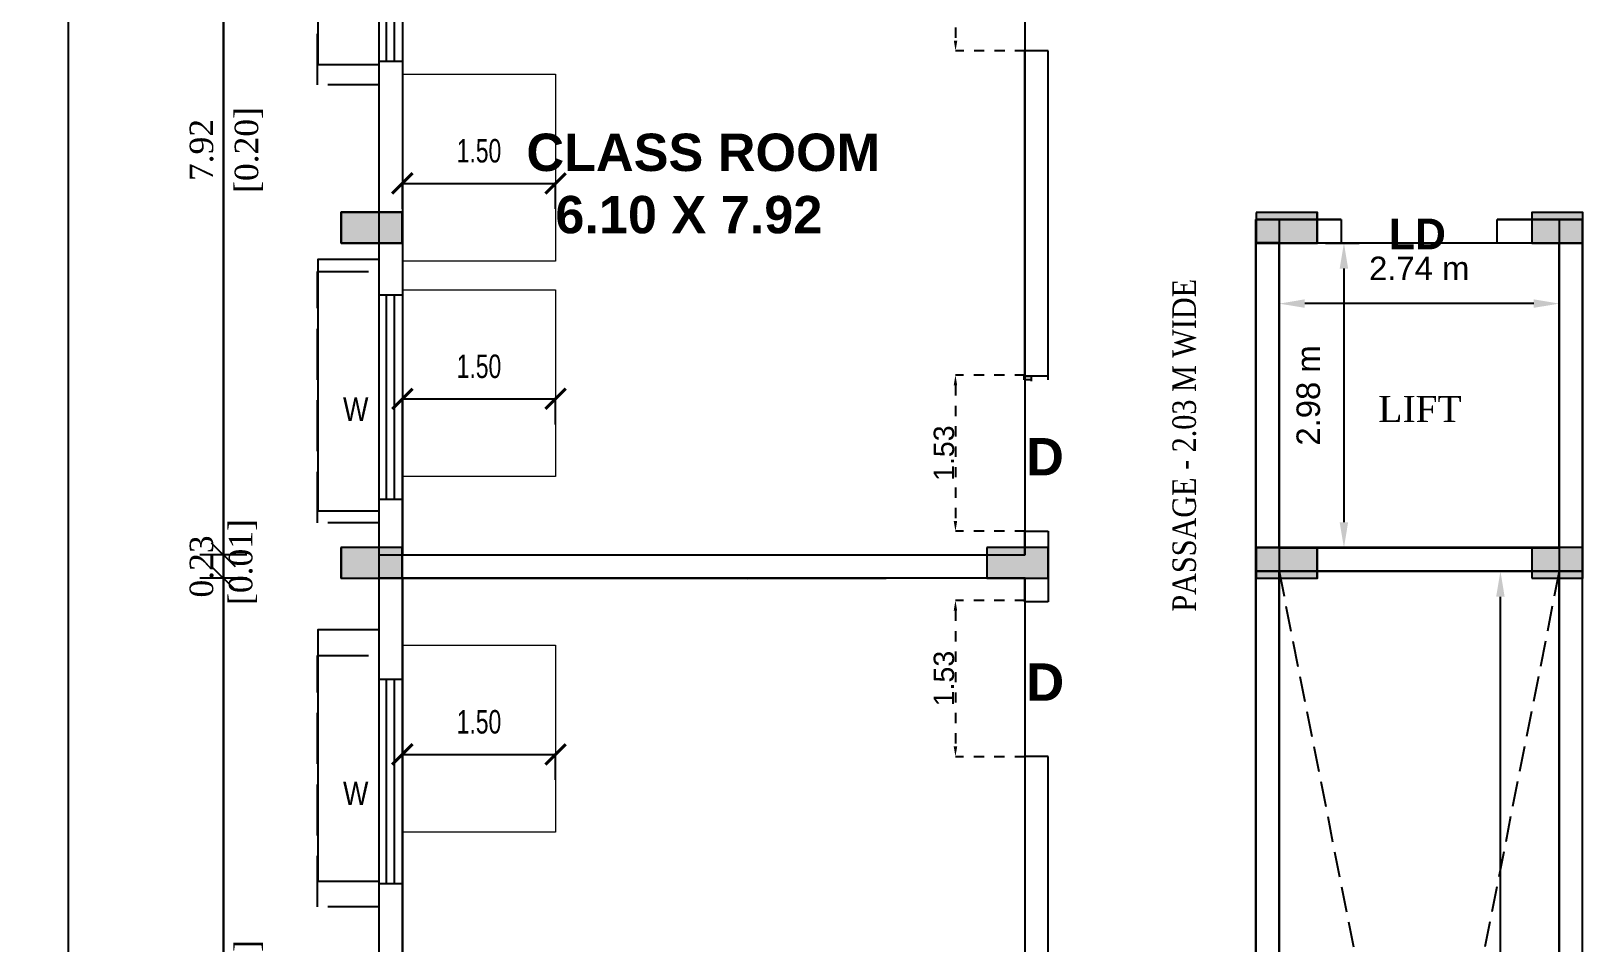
# Model space of a CAD drawing. Header units: metres. Extents: x 789 to 1127, y 8 to 183.
# Drawn here: x 857.51 to 872.77, y 91.15 to 100.08 of the extents above; entities that cross this region are included whole.
import ezdxf

# ---------------------------------------------------------------- set-up
doc = ezdxf.new("R2010")
doc.units = ezdxf.units.M
doc.header["$MEASUREMENT"] = 0
doc.header["$PDMODE"] = 96
doc.linetypes.add('CABLIN', pattern=[0.35, 0.25, -0.1])
doc.linetypes.add('DOT2', pattern=[0.125, 0, -0.125])
for name, color, linetype in [('BLK_1_FLR_0_CHAJJA', 6, 'Continuous'), ('BLK_1_FLR_0_LIFT_1', 30, 'Continuous'), ('BLK_1_FLR_0_REGULAR_ROOM_1', 117, 'Continuous'), ('BLK_1_FLR_1_BLT_UP_AREA', 26, 'Continuous'), ('BLK_1_FLR_1_BLT_UP_AREA_DEDUCT', 26, 'Continuous'), ('BLK_1_FLR_1_CARPET_AREA', 25, 'Continuous'), ('BLK_1_FLR_1_EXIT_WIDTH_DOOR', 2, 'Continuous'), ('BLK_1_FLR_1_VENTILATION_SHAFT', 6, 'Continuous'), ('C-ANNO-TABL', 10, 'Continuous'), ('ED', 30, 'Continuous'), ('T E X T', 7, 'Continuous'), ('text', 7, 'Continuous'), ('W A L L', 125, 'Continuous')]:
    doc.layers.add(name, color=color, linetype=linetype)
doc.layers.add('BLK_1_FLR_0_ROOM_1_LIGHT_VENTILATION_1', color=232, linetype='Continuous', lineweight=0)
doc.styles.add('CORPORATION', font='arial.ttf')
doc.styles.add('DIM 100', font='ARIALN.TTF', dxfattribs={"width": 0.85, "height": 0.23})
doc.styles.add('PDF Arial Bold', font='arialbd.ttf')
doc.styles.add('rs', font='arial.ttf', dxfattribs={"width": 0.85})
doc.styles.add('S', font='swiss.ttf')
doc.styles.get("Standard").update_dxf_attribs({"font": 'BOOKOS.TTF'})
doc.styles.add('swc', font='swissc.ttf', dxfattribs={"height": 250})
doc.dimstyles.new('Dim-outter', dxfattribs={"dimtxt": 1, "dimasz": 1, "dimexe": 0, "dimexo": 0, "dimgap": 1, "dimtad": 1, "dimlfac": -1, "dimzin": 3, "dimdsep": 46, "dimtxsty": 'CORPORATION', "dimblk": 'ARCHTICK', "dimcen": 0.125, "dimclrd": 8, "dimclre": 8, "dimclrt": 256, "dimazin": 0, "dimtfac": 0.5, "dimtix": 1, "dimtmove": 2, "dimatfit": 3, "dimfxl": 0, "dimtolj": 1, "dimtzin": 0, "dimarcsym": 0})
doc.dimstyles.new('GRID DIM 400', dxfattribs={"dimscale": 0, "dimtxt": 0.8, "dimasz": 0.2, "dimexe": 0, "dimexo": 0, "dimgap": 0.2, "dimtad": 0, "dimlfac": -0.1, "dimzin": 1, "dimdsep": 46, "dimtxsty": 'DIM 100', "dimblk": 'ARCHTICK', "dimcen": 0, "dimclrd": 256, "dimclre": 252, "dimclrt": 4, "dimazin": 0, "dimtfac": 1, "dimtix": 1, "dimtofl": 0, "dimtmove": 2, "dimatfit": 0, "dimfxl": 0, "dimtolj": 1, "dimtzin": 0, "dimarcsym": 0})
doc.dimstyles.new('METRIC', dxfattribs={"dimtxt": 0.45, "dimasz": 0.25, "dimexe": 0.15, "dimexo": 0.15, "dimgap": 0.15, "dimtad": 1, "dimzin": 0, "dimdsep": 46, "dimtxsty": 'S', "dimcen": 0, "dimclrd": 1, "dimclre": 1, "dimclrt": 5, "dimadec": 0, "dimazin": 2, "dimtfac": 1, "dimtix": 1, "dimtofl": 0, "dimtmove": 1, "dimatfit": 0, "dimfxl": 0, "dimtolj": 1, "dimtzin": 0, "dimarcsym": 0})
doc.dimstyles.new('STANDARD$0', dxfattribs={"dimtxt": 7, "dimasz": 3, "dimexe": 3, "dimexo": 1, "dimgap": 1.5, "dimtad": 1, "dimdec": 1, "dimzin": 1, "dimdsep": 46, "dimlunit": 4, "dimtxsty": 'Standard', "dimblk": 'OBLIQUE', "dimcen": 0.09375, "dimdle": 1, "dimclrd": 8, "dimclre": 8, "dimclrt": 7, "dimadec": 1, "dimazin": 0, "dimtfac": 1, "dimtdec": 1, "dimtix": 1, "dimtmove": 2, "dimatfit": 3, "dimldrblk": 'ARCHTICK', "dimfxl": 0, "dimfrac": 2, "dimtolj": 1, "dimtzin": 0, "dimarcsym": 0})

# ---------------------------------------------------------------- blocks, each defined once
blk = doc.blocks.new('_Oblique')
at = {"color": 0, "linetype": 'ByBlock', "lineweight": -2}
blk.add_line((-0.5, -0.5), (0.5, 0.5), dxfattribs=at)
blk = doc.blocks.new('*D365')
at = {"layer": 'Defpoints', "color": 0}
for p in [(859.392, 94.724), (860.912, 94.724), (860.912, 86.799)]:
    blk.add_point(p, dxfattribs=at)
at = {"layer": 'ED', "color": 0, "lineweight": -2}
for p, q in [((859.622, 94.724), (859.162, 94.724)), ((859.392, 86.799), (859.392, 94.724)), ((859.622, 86.799), (859.162, 86.799))]:
    blk.add_line(p, q, dxfattribs=at)
at = {"layer": 'ED', "color": 0, "lineweight": -2, "xscale": 0.23, "yscale": 0.23, "zscale": 0.23}
for p, rotation in [((859.392, 94.724), 90), ((859.392, 86.799), 270)]:
    blk.add_blockref('_Oblique', p, dxfattribs=dict(at, rotation=rotation))
at = {"layer": 'ED', "color": 0, "char_height": 0.23, "attachment_point": 5, "rotation": 90}
for s, insert in [('\\A1;[0.20]', (859.641, 90.761)), ('\\A1;7.92', (859.179, 90.761))]:
    blk.add_mtext(s, dxfattribs=dict(at, insert=insert))
blk = doc.blocks.new('*D193')
at = {"layer": 'Defpoints', "color": 0}
for p in [(859.392, 94.952), (860.912, 94.952), (860.912, 94.724)]:
    blk.add_point(p, dxfattribs=at)
at = {"layer": 'ED', "color": 0, "lineweight": -2}
for p, q in [((859.622, 94.952), (859.162, 94.952)), ((859.392, 94.724), (859.392, 94.952)), ((859.622, 94.724), (859.162, 94.724))]:
    blk.add_line(p, q, dxfattribs=at)
at = {"layer": 'ED', "color": 0, "lineweight": -2, "xscale": 0.23, "yscale": 0.23, "zscale": 0.23}
for p, rotation in [((859.392, 94.952), 90), ((859.392, 94.724), 270)]:
    blk.add_blockref('_Oblique', p, dxfattribs=dict(at, rotation=rotation))
at = {"layer": 'ED', "color": 0, "insert": (859.392, 94.838), "char_height": 0.23, "attachment_point": 5, "rotation": 90}
blk.add_mtext('\\A1;0.23\\P [0.01]', dxfattribs=at)
blk = doc.blocks.new('*D366')
at = {"layer": 'Defpoints', "color": 0}
for p in [(859.392, 102.877), (860.912, 102.877), (860.912, 94.952)]:
    blk.add_point(p, dxfattribs=at)
at = {"layer": 'ED', "color": 0, "lineweight": -2}
for p, q in [((859.622, 102.877), (859.162, 102.877)), ((859.392, 94.952), (859.392, 102.877)), ((859.622, 94.952), (859.162, 94.952))]:
    blk.add_line(p, q, dxfattribs=at)
at = {"layer": 'ED', "color": 0, "lineweight": -2, "xscale": 0.23, "yscale": 0.23, "zscale": 0.23}
for p, rotation in [((859.392, 102.877), 90), ((859.392, 94.952), 270)]:
    blk.add_blockref('_Oblique', p, dxfattribs=dict(at, rotation=rotation))
at = {"layer": 'ED', "color": 0, "char_height": 0.23, "attachment_point": 5, "rotation": 90}
for s, insert in [('\\A1;7.92', (859.179, 98.915)), ('\\A1;[0.20]', (859.641, 98.915))]:
    blk.add_mtext(s, dxfattribs=dict(at, insert=insert))
blk = doc.blocks.new('*D422')
at = {"layer": 'Defpoints', "color": 0}
for p in [(861.17, 110.65), (857.872, 57.308), (861.17, 57.308)]:
    blk.add_point(p, dxfattribs=at)
at = {"layer": 'ED', "color": 0, "lineweight": -2}
for p, q in [((858.102, 110.65), (857.642, 110.65)), ((857.872, 110.65), (857.872, 57.308)), ((858.102, 57.308), (857.642, 57.308))]:
    blk.add_line(p, q, dxfattribs=at)
at = {"layer": 'ED', "color": 0, "lineweight": -2, "xscale": 0.23, "yscale": 0.23, "zscale": 0.23}
for p, rotation in [((857.872, 110.65), 90), ((857.872, 57.308), 270)]:
    blk.add_blockref('_Oblique', p, dxfattribs=dict(at, rotation=rotation))
at = {"layer": 'ED', "color": 0, "char_height": 0.23, "attachment_point": 5, "rotation": 90}
for s, insert in [('\\A1;53.34', (857.661, 83.979)), ('\\A1;[1.35]', (858.121, 83.979))]:
    blk.add_mtext(s, dxfattribs=dict(at, insert=insert))
blk = doc.blocks.new('*D431')
at = {"layer": 'Defpoints', "color": 0, "ltscale": 0.5}
for p in [(871.893, 94.792), (871.9, 94.792), (871.9, 80.948)]:
    blk.add_point(p, dxfattribs=at)
at = {"layer": 'ED', "color": 1, "lineweight": -2, "ltscale": 0.5}
for p, q in [((871.893, 94.792), (871.743, 94.792)), ((871.893, 81.198), (871.893, 94.542)), ((871.893, 80.948), (871.743, 80.948))]:
    blk.add_line(p, q, dxfattribs=at)
at = {"layer": 'ED', "color": 1, "ltscale": 0.5}
for points in [[(871.851, 94.542), (871.934, 94.542), (871.893, 94.792)], [(871.851, 81.198), (871.934, 81.198), (871.893, 80.948)]]:
    blk.add_solid(points, dxfattribs=at)
at = {"layer": 'ED', "lineweight": -2, "ltscale": 0.5, "insert": (871.545, 87.87), "char_height": 0.23, "attachment_point": 5, "rotation": 90, "style": 'S'}
blk.add_mtext('\\A1;13.84 m', dxfattribs=at)
blk = doc.blocks.new('45')
h = blk.add_hatch(color=143)
h.dxf.hatch_style = 1
h.paths.add_polyline_path([(11217.008, -3173.507), (11217.508, -3173.507), (11217.508, -3173.207), (11217.008, -3173.207)])
h = blk.add_hatch(color=143)
h.dxf.hatch_style = 1
h.paths.add_polyline_path([(11217.008, -3176.788), (11217.508, -3176.788), (11217.508, -3176.488), (11217.008, -3176.488)])
at = {"layer": 'C-ANNO-TABL'}
h = blk.add_hatch(color=240, dxfattribs=at)
h.dxf.hatch_style = 1
h.paths.add_polyline_path([(11205.351, -3173.207), (11205.351, -3173.507), (11205.952, -3173.507), (11205.952, -3173.207)])
h = blk.add_hatch(color=240, dxfattribs=at)
h.dxf.hatch_style = 1
h.paths.add_polyline_path([(11214.308, -3173.207), (11214.308, -3173.507), (11214.908, -3173.507), (11214.908, -3173.207)])
h = blk.add_hatch(color=240, dxfattribs=at)
h.dxf.hatch_style = 1
h.paths.add_polyline_path([(11205.351, -3176.488), (11205.351, -3176.788), (11205.952, -3176.788), (11205.952, -3176.488)])
h = blk.add_hatch(color=240, dxfattribs=at)
h.dxf.hatch_style = 1
h.paths.add_polyline_path([(11214.308, -3176.488), (11214.308, -3176.788), (11214.908, -3176.788), (11214.908, -3176.488)])
for points in [[(11217.008, -3173.507), (11217.508, -3173.507), (11217.508, -3173.207), (11217.008, -3173.207)], [(11217.008, -3176.788), (11217.508, -3176.788), (11217.508, -3176.488), (11217.008, -3176.488)]]:
    blk.add_lwpolyline(points, close=True)
at = {"layer": 'C-ANNO-TABL', "color": 240}
for points in [[(11205.351, -3173.207), (11205.351, -3173.507), (11205.952, -3173.507), (11205.952, -3173.207)], [(11214.308, -3173.207), (11214.308, -3173.507), (11214.908, -3173.507), (11214.908, -3173.207)], [(11205.351, -3176.488), (11205.351, -3176.788), (11205.952, -3176.788), (11205.952, -3176.488)], [(11214.308, -3176.488), (11214.308, -3176.788), (11214.908, -3176.788), (11214.908, -3176.488)]]:
    blk.add_lwpolyline(points, close=True, dxfattribs=at)
blk = doc.blocks.new('369')
h = blk.add_hatch(color=143)
h.dxf.hatch_style = 1
h.paths.add_polyline_path([(11121.461, -3170.604), (11121.961, -3170.604), (11121.961, -3170.304), (11121.461, -3170.304)])
h = blk.add_hatch(color=143)
h.dxf.hatch_style = 1
h.paths.add_polyline_path([(11121.461, -3173.885), (11121.961, -3173.885), (11121.961, -3173.585), (11121.461, -3173.585)])
at = {"layer": 'C-ANNO-TABL'}
h = blk.add_hatch(color=240, dxfattribs=at)
h.dxf.hatch_style = 1
h.paths.add_polyline_path([(11109.804, -3170.304), (11109.804, -3170.604), (11110.404, -3170.604), (11110.404, -3170.304)])
h = blk.add_hatch(color=240, dxfattribs=at)
h.dxf.hatch_style = 1
h.paths.add_polyline_path([(11118.761, -3170.304), (11118.761, -3170.604), (11119.361, -3170.604), (11119.361, -3170.304)])
h = blk.add_hatch(color=240, dxfattribs=at)
h.dxf.hatch_style = 1
h.paths.add_polyline_path([(11109.804, -3173.585), (11109.804, -3173.885), (11110.404, -3173.885), (11110.404, -3173.585)])
h = blk.add_hatch(color=240, dxfattribs=at)
h.dxf.hatch_style = 1
h.paths.add_polyline_path([(11118.761, -3173.585), (11118.761, -3173.885), (11119.361, -3173.885), (11119.361, -3173.585)])
for points in [[(11121.461, -3170.604), (11121.961, -3170.604), (11121.961, -3170.304), (11121.461, -3170.304)], [(11121.461, -3173.885), (11121.961, -3173.885), (11121.961, -3173.585), (11121.461, -3173.585)]]:
    blk.add_lwpolyline(points, close=True)
at = {"layer": 'C-ANNO-TABL', "color": 240}
for points in [[(11109.804, -3170.304), (11109.804, -3170.604), (11110.404, -3170.604), (11110.404, -3170.304)], [(11118.761, -3170.304), (11118.761, -3170.604), (11119.361, -3170.604), (11119.361, -3170.304)], [(11109.804, -3173.585), (11109.804, -3173.885), (11110.404, -3173.885), (11110.404, -3173.585)], [(11118.761, -3173.585), (11118.761, -3173.885), (11119.361, -3173.885), (11119.361, -3173.585)]]:
    blk.add_lwpolyline(points, close=True, dxfattribs=at)
blk = doc.blocks.new('*D398')
at = {"layer": 'Defpoints', "color": 0, "ltscale": 0.5}
for p in [(869.727, 97.54), (872.469, 97.54), (869.727, 97.411)]:
    blk.add_point(p, dxfattribs=at)
at = {"layer": 'ED', "color": 1, "lineweight": -2, "ltscale": 0.5}
for p, q in [((869.727, 97.411), (869.727, 97.261)), ((872.219, 97.411), (869.977, 97.411)), ((872.469, 97.411), (872.469, 97.261))]:
    blk.add_line(p, q, dxfattribs=at)
at = {"layer": 'ED', "color": 1, "ltscale": 0.5}
for points in [[(869.977, 97.453), (869.977, 97.37), (869.727, 97.411)], [(872.219, 97.453), (872.219, 97.37), (872.469, 97.411)]]:
    blk.add_solid(points, dxfattribs=at)
at = {"layer": 'ED', "lineweight": -2, "ltscale": 0.5, "insert": (871.098, 97.756), "char_height": 0.23, "attachment_point": 5, "style": 'S'}
blk.add_mtext('\\A1;2.74 m', dxfattribs=at)
blk = doc.blocks.new('*D209')
at = {"layer": 'Defpoints', "color": 0, "ltscale": 0.5}
for p in [(870.029, 98.004), (870.029, 95.021), (870.361, 95.021)]:
    blk.add_point(p, dxfattribs=at)
at = {"layer": 'ED', "color": 1, "lineweight": -2, "ltscale": 0.5}
for p, q in [((870.179, 98.004), (870.511, 98.004)), ((870.361, 97.754), (870.361, 95.271)), ((870.179, 95.021), (870.511, 95.021))]:
    blk.add_line(p, q, dxfattribs=at)
at = {"layer": 'ED', "color": 1, "ltscale": 0.5}
for points in [[(870.319, 97.754), (870.402, 97.754), (870.361, 98.004)], [(870.319, 95.271), (870.402, 95.271), (870.361, 95.021)]]:
    blk.add_solid(points, dxfattribs=at)
at = {"layer": 'ED', "lineweight": -2, "ltscale": 0.5, "insert": (870.013, 96.512), "char_height": 0.23, "attachment_point": 5, "rotation": 90, "style": 'S'}
blk.add_mtext('\\A1;2.98 m', dxfattribs=at)
blk = doc.blocks.new('_ArchTick')
at = {"color": 0, "linetype": 'ByBlock', "const_width": 0.15}
blk.add_lwpolyline([(-0.5, -0.5), (0.5, 0.5)], dxfattribs=at)
blk = doc.blocks.new('*D254')
at = {"layer": 'BLK_1_FLR_0_ROOM_1_LIGHT_VENTILATION_1', "lineweight": -2}
for p, q in [((861.144, 92.748), (861.144, 92.998)), ((861.144, 92.998), (862.644, 92.998)), ((862.644, 92.748), (862.644, 92.998))]:
    blk.add_line(p, q, dxfattribs=at)
at = {"layer": 'Defpoints', "color": 0}
for p in [(862.644, 92.998), (861.144, 92.706), (862.644, 92.706)]:
    blk.add_point(p, dxfattribs=at)
at = {"layer": 'BLK_1_FLR_0_ROOM_1_LIGHT_VENTILATION_1', "lineweight": -2, "xscale": 0.2, "yscale": 0.2, "zscale": 0.2, "rotation": 180}
blk.add_blockref('_ArchTick', (861.144, 92.998), dxfattribs=at)
at = {"layer": 'BLK_1_FLR_0_ROOM_1_LIGHT_VENTILATION_1', "lineweight": -2, "xscale": 0.2, "yscale": 0.2, "zscale": 0.2}
blk.add_blockref('_ArchTick', (862.644, 92.998), dxfattribs=at)
at = {"layer": 'BLK_1_FLR_0_ROOM_1_LIGHT_VENTILATION_1', "insert": (861.894, 93.316), "char_height": 0.23, "attachment_point": 5, "style": 'DIM 100'}
blk.add_mtext('\\A1;1.50', dxfattribs=at)
blk = doc.blocks.new('*D255')
at = {"layer": 'BLK_1_FLR_0_ROOM_1_LIGHT_VENTILATION_1', "lineweight": -2}
for p, q in [((861.144, 96.229), (861.144, 96.479)), ((861.144, 96.479), (862.644, 96.479)), ((862.644, 96.229), (862.644, 96.479))]:
    blk.add_line(p, q, dxfattribs=at)
at = {"layer": 'Defpoints', "color": 0}
for p in [(862.644, 96.479), (861.144, 96.187), (862.644, 96.187)]:
    blk.add_point(p, dxfattribs=at)
at = {"layer": 'BLK_1_FLR_0_ROOM_1_LIGHT_VENTILATION_1', "lineweight": -2, "xscale": 0.2, "yscale": 0.2, "zscale": 0.2, "rotation": 180}
blk.add_blockref('_ArchTick', (861.144, 96.479), dxfattribs=at)
at = {"layer": 'BLK_1_FLR_0_ROOM_1_LIGHT_VENTILATION_1', "lineweight": -2, "xscale": 0.2, "yscale": 0.2, "zscale": 0.2}
blk.add_blockref('_ArchTick', (862.644, 96.479), dxfattribs=at)
at = {"layer": 'BLK_1_FLR_0_ROOM_1_LIGHT_VENTILATION_1', "insert": (861.894, 96.796), "char_height": 0.23, "attachment_point": 5, "style": 'DIM 100'}
blk.add_mtext('\\A1;1.50', dxfattribs=at)
blk = doc.blocks.new('*D256')
at = {"layer": 'BLK_1_FLR_0_ROOM_1_LIGHT_VENTILATION_1', "lineweight": -2}
for p, q in [((861.144, 98.338), (861.144, 98.588)), ((861.144, 98.588), (862.644, 98.588)), ((862.644, 98.338), (862.644, 98.588))]:
    blk.add_line(p, q, dxfattribs=at)
at = {"layer": 'Defpoints', "color": 0}
for p in [(862.644, 98.588), (861.144, 98.296), (862.644, 98.296)]:
    blk.add_point(p, dxfattribs=at)
at = {"layer": 'BLK_1_FLR_0_ROOM_1_LIGHT_VENTILATION_1', "lineweight": -2, "xscale": 0.2, "yscale": 0.2, "zscale": 0.2, "rotation": 180}
blk.add_blockref('_ArchTick', (861.144, 98.588), dxfattribs=at)
at = {"layer": 'BLK_1_FLR_0_ROOM_1_LIGHT_VENTILATION_1', "lineweight": -2, "xscale": 0.2, "yscale": 0.2, "zscale": 0.2}
blk.add_blockref('_ArchTick', (862.644, 98.588), dxfattribs=at)
at = {"layer": 'BLK_1_FLR_0_ROOM_1_LIGHT_VENTILATION_1', "insert": (861.894, 98.906), "char_height": 0.23, "attachment_point": 5, "style": 'DIM 100'}
blk.add_mtext('\\A1;1.50', dxfattribs=at)
blk = doc.blocks.new('*D261')
at = {"layer": 'BLK_1_FLR_1_EXIT_WIDTH_DOOR', "linetype": 'DOT2', "lineweight": -2, "ltscale": 0.05}
for p, q in [((867.24, 101.414), (866.559, 101.414)), ((866.559, 101.314), (866.559, 99.986)), ((867.24, 99.886), (866.559, 99.886))]:
    blk.add_line(p, q, dxfattribs=at)
at = {"layer": 'BLK_1_FLR_1_EXIT_WIDTH_DOOR', "ltscale": 0.05}
for points in [[(866.542, 101.314), (866.576, 101.314), (866.559, 101.414)], [(866.542, 99.986), (866.576, 99.986), (866.559, 99.886)]]:
    blk.add_solid(points, dxfattribs=at)
at = {"layer": 'Defpoints', "color": 0, "ltscale": 0.05}
for p in [(867.24, 101.414), (866.559, 99.886), (867.24, 99.886)]:
    blk.add_point(p, dxfattribs=at)
at = {"layer": 'BLK_1_FLR_1_EXIT_WIDTH_DOOR', "ltscale": 0.05, "insert": (866.447, 100.65), "char_height": 0.2, "attachment_point": 5, "rotation": 90, "style": 'CORPORATION'}
blk.add_mtext('\\A1;1.53', dxfattribs=at)
blk = doc.blocks.new('*D262')
at = {"layer": 'BLK_1_FLR_1_EXIT_WIDTH_DOOR', "linetype": 'DOT2', "lineweight": -2, "ltscale": 0.05}
for p, q in [((867.24, 101.414), (866.559, 101.414)), ((866.559, 101.314), (866.559, 99.986)), ((867.24, 99.886), (866.559, 99.886))]:
    blk.add_line(p, q, dxfattribs=at)
at = {"layer": 'BLK_1_FLR_1_EXIT_WIDTH_DOOR', "ltscale": 0.05}
for points in [[(866.542, 101.314), (866.576, 101.314), (866.559, 101.414)], [(866.542, 99.986), (866.576, 99.986), (866.559, 99.886)]]:
    blk.add_solid(points, dxfattribs=at)
at = {"layer": 'Defpoints', "color": 0, "ltscale": 0.05}
for p in [(867.24, 101.414), (866.559, 99.886), (867.24, 99.886)]:
    blk.add_point(p, dxfattribs=at)
at = {"layer": 'BLK_1_FLR_1_EXIT_WIDTH_DOOR', "ltscale": 0.05, "insert": (866.447, 100.65), "char_height": 0.2, "attachment_point": 5, "rotation": 90, "style": 'CORPORATION'}
blk.add_mtext('\\A1;1.53', dxfattribs=at)
blk = doc.blocks.new('*D263')
at = {"layer": 'BLK_1_FLR_1_EXIT_WIDTH_DOOR', "linetype": 'DOT2', "lineweight": -2, "ltscale": 0.05}
for p, q in [((867.238, 96.711), (866.558, 96.711)), ((866.558, 96.611), (866.558, 95.283)), ((867.238, 95.183), (866.558, 95.183))]:
    blk.add_line(p, q, dxfattribs=at)
at = {"layer": 'BLK_1_FLR_1_EXIT_WIDTH_DOOR', "ltscale": 0.05}
for points in [[(866.541, 96.611), (866.575, 96.611), (866.558, 96.711)], [(866.541, 95.283), (866.575, 95.283), (866.558, 95.183)]]:
    blk.add_solid(points, dxfattribs=at)
at = {"layer": 'Defpoints', "color": 0, "ltscale": 0.05}
for p in [(867.238, 96.711), (866.558, 95.183), (867.238, 95.183)]:
    blk.add_point(p, dxfattribs=at)
at = {"layer": 'BLK_1_FLR_1_EXIT_WIDTH_DOOR', "ltscale": 0.05, "insert": (866.446, 95.947), "char_height": 0.2, "attachment_point": 5, "rotation": 90, "style": 'CORPORATION'}
blk.add_mtext('\\A1;1.53', dxfattribs=at)
blk = doc.blocks.new('*D264')
at = {"layer": 'BLK_1_FLR_1_EXIT_WIDTH_DOOR', "linetype": 'DOT2', "lineweight": -2, "ltscale": 0.05}
for p, q in [((867.238, 96.711), (866.558, 96.711)), ((866.558, 96.611), (866.558, 95.283)), ((867.238, 95.183), (866.558, 95.183))]:
    blk.add_line(p, q, dxfattribs=at)
at = {"layer": 'BLK_1_FLR_1_EXIT_WIDTH_DOOR', "ltscale": 0.05}
for points in [[(866.541, 96.611), (866.575, 96.611), (866.558, 96.711)], [(866.541, 95.283), (866.575, 95.283), (866.558, 95.183)]]:
    blk.add_solid(points, dxfattribs=at)
at = {"layer": 'Defpoints', "color": 0, "ltscale": 0.05}
for p in [(867.238, 96.711), (866.558, 95.183), (867.238, 95.183)]:
    blk.add_point(p, dxfattribs=at)
at = {"layer": 'BLK_1_FLR_1_EXIT_WIDTH_DOOR', "ltscale": 0.05, "insert": (866.446, 95.947), "char_height": 0.2, "attachment_point": 5, "rotation": 90, "style": 'CORPORATION'}
blk.add_mtext('\\A1;1.53', dxfattribs=at)
blk = doc.blocks.new('*D265')
at = {"layer": 'BLK_1_FLR_1_EXIT_WIDTH_DOOR', "linetype": 'DOT2', "lineweight": -2, "ltscale": 0.05}
for p, q in [((867.238, 94.505), (866.558, 94.505)), ((866.558, 94.405), (866.558, 93.076)), ((867.238, 92.976), (866.558, 92.976))]:
    blk.add_line(p, q, dxfattribs=at)
at = {"layer": 'BLK_1_FLR_1_EXIT_WIDTH_DOOR', "ltscale": 0.05}
for points in [[(866.541, 94.405), (866.575, 94.405), (866.558, 94.505)], [(866.541, 93.076), (866.575, 93.076), (866.558, 92.976)]]:
    blk.add_solid(points, dxfattribs=at)
at = {"layer": 'Defpoints', "color": 0, "ltscale": 0.05}
for p in [(867.238, 94.505), (866.558, 92.976), (867.238, 92.976)]:
    blk.add_point(p, dxfattribs=at)
at = {"layer": 'BLK_1_FLR_1_EXIT_WIDTH_DOOR', "ltscale": 0.05, "insert": (866.446, 93.741), "char_height": 0.2, "attachment_point": 5, "rotation": 90, "style": 'CORPORATION'}
blk.add_mtext('\\A1;1.53', dxfattribs=at)
blk = doc.blocks.new('*D266')
at = {"layer": 'BLK_1_FLR_1_EXIT_WIDTH_DOOR', "linetype": 'DOT2', "lineweight": -2, "ltscale": 0.05}
for p, q in [((867.238, 94.505), (866.558, 94.505)), ((866.558, 94.405), (866.558, 93.076)), ((867.238, 92.976), (866.558, 92.976))]:
    blk.add_line(p, q, dxfattribs=at)
at = {"layer": 'BLK_1_FLR_1_EXIT_WIDTH_DOOR', "ltscale": 0.05}
for points in [[(866.541, 94.405), (866.575, 94.405), (866.558, 94.505)], [(866.541, 93.076), (866.575, 93.076), (866.558, 92.976)]]:
    blk.add_solid(points, dxfattribs=at)
at = {"layer": 'Defpoints', "color": 0, "ltscale": 0.05}
for p in [(867.238, 94.505), (866.558, 92.976), (867.238, 92.976)]:
    blk.add_point(p, dxfattribs=at)
at = {"layer": 'BLK_1_FLR_1_EXIT_WIDTH_DOOR', "ltscale": 0.05, "insert": (866.446, 93.741), "char_height": 0.2, "attachment_point": 5, "rotation": 90, "style": 'CORPORATION'}
blk.add_mtext('\\A1;1.53', dxfattribs=at)

msp = doc.modelspace()

# ---------------------------------------------------------------- hatches: boundary and pattern name
h = msp.add_hatch(color=240)
h.dxf.hatch_style = 1
h.paths.add_polyline_path([(860.54033, 98.30526), (860.54033, 98.00528), (861.14079, 98.00528), (861.14079, 98.30526)])
at = {"lineweight": -2, "ltscale": 0.5}
h = msp.add_hatch(color=256, dxfattribs=at)
h.dxf.hatch_style = 1
h.paths.add_polyline_path([(869.72575, 98.23389), (869.49715, 98.23389), (869.49715, 98.00668), (869.72575, 98.00668)])
h.paths.add_polyline_path([(872.69755, 98.23389), (872.46857, 98.23389), (872.46857, 98.00529), (872.69755, 98.00529)])
h.paths.add_polyline_path([(872.69755, 95.02244), (872.46895, 95.02244), (872.46895, 94.79244), (872.69755, 94.79244)])
h.paths.add_polyline_path([(869.72575, 95.02244), (869.49715, 95.02244), (869.49715, 94.79244), (869.72575, 94.79244)])
h = msp.add_hatch(color=240)
h.dxf.hatch_style = 1
h.paths.add_polyline_path([(860.54033, 95.02383), (860.54033, 94.72386), (861.14079, 94.72386), (861.14079, 95.02383)])
h = msp.add_hatch(color=240)
h.dxf.hatch_style = 1
h.paths.add_polyline_path([(866.8647, 95.02244), (866.8647, 94.72247), (867.46515, 94.72247), (867.46515, 95.02244)])

# ---------------------------------------------------------------- linework, layer by layer
at = {"layer": 'BLK_1_FLR_0_CHAJJA', "linetype": 'Continuous'}
for points in [[(860.31527, 99.75142), (860.91522, 99.75142), (860.91522, 102.21142), (860.31527, 102.21142)], [(860.31527, 95.38371), (860.91522, 95.38371), (860.91522, 97.84371), (860.31527, 97.84371)], [(860.31527, 91.75639), (860.91522, 91.75639), (860.91522, 94.21639), (860.31527, 94.21639)]]:
    msp.add_lwpolyline(points, close=True, dxfattribs=at)
at = {"layer": 'BLK_1_FLR_0_LIFT_1'}
msp.add_lwpolyline([(869.72714, 95.02104), (872.46854, 95.02104), (872.46854, 98.00388), (869.72714, 98.00388)], close=True, dxfattribs=at)
at = {"layer": 'BLK_1_FLR_0_REGULAR_ROOM_1', "color": 3}
for points in [[(867.23959, 94.95246), (867.23959, 102.8798), (864.52231, 102.87472), (863.17781, 102.87726), (863.17781, 102.87726), (863.17781, 102.87726), (861.14382, 102.87726), (861.14382, 94.95246)], [(867.23959, 94.95246), (867.23959, 102.8798), (864.52231, 102.87472), (863.17781, 102.87726), (863.17781, 102.87726), (863.17781, 102.87726), (861.14382, 102.87726), (861.14382, 94.95246)], [(867.23959, 86.79513), (867.23959, 94.72247), (864.52231, 94.71739), (863.17781, 94.71993), (863.17781, 94.71993), (863.17781, 94.71993), (861.14382, 94.71993), (861.14382, 86.79513)], [(867.23959, 86.79513), (867.23959, 94.72247), (864.52231, 94.71739), (863.17781, 94.71993), (863.17781, 94.71993), (863.17781, 94.71993), (861.14382, 94.71993), (861.14382, 86.79513)]]:
    msp.add_lwpolyline(points, close=True, dxfattribs=at)
at = {"layer": 'BLK_1_FLR_0_ROOM_1_LIGHT_VENTILATION_1', "color": 3}
for points in [[(862.64382, 99.65661), (862.64382, 97.82781), (861.14382, 97.82781), (861.14382, 99.65661)], [(862.64382, 97.54708), (862.64382, 95.71828), (861.14382, 95.71828), (861.14382, 97.54708)], [(862.64382, 94.06651), (862.64382, 92.23771), (861.14382, 92.23771), (861.14382, 94.06651)]]:
    msp.add_lwpolyline(points, close=True, dxfattribs=at)
at = {"layer": 'BLK_1_FLR_1_BLT_UP_AREA', "color": 26}
msp.add_lwpolyline([(881.05415, 57.30805), (881.05415, 110.65082), (860.91219, 110.65082), (860.91219, 57.30805)], close=True, dxfattribs=at)
at = {"layer": 'BLK_1_FLR_1_BLT_UP_AREA_DEDUCT', "color": 26, "linetype": 'Continuous'}
msp.add_lwpolyline([(872.46994, 82.71958), (872.46994, 94.79244), (869.72575, 94.79244), (869.72575, 82.71958)], close=True, dxfattribs=at)
at = {"layer": 'BLK_1_FLR_1_CARPET_AREA', "color": 15}
for points in [[(867.23959, 94.95246), (867.23959, 102.8798), (864.52231, 102.87472), (863.17781, 102.87726), (863.17781, 102.87726), (863.17781, 102.87726), (861.14382, 102.87726), (861.14382, 94.95246)], [(867.23959, 86.79513), (867.23959, 94.72247), (864.52231, 94.71739), (863.17781, 94.71993), (863.17781, 94.71993), (863.17781, 94.71993), (861.14382, 94.71993), (861.14382, 86.79513)]]:
    msp.add_lwpolyline(points, close=True, dxfattribs=at)
at = {"layer": 'BLK_1_FLR_1_VENTILATION_SHAFT', "linetype": 'Continuous'}
msp.add_lwpolyline([(872.46994, 80.71944), (872.46994, 94.79244), (869.72575, 94.79244), (869.72575, 80.71944)], close=True, dxfattribs=at)
at = {"layer": 'W A L L'}
for p, q in [((859.39219, 110.64966), (859.39219, 57.05368)), ((860.91219, 110.64966), (860.91219, 57.30966)), ((867.23655, 96.66518), (867.23655, 99.88552)), ((867.46515, 96.66518), (867.46515, 99.88552)), ((860.54033, 98.30526), (860.54033, 98.00528)), ((861.14079, 98.30526), (860.54033, 98.30526)), ((861.14079, 98.00528), (861.14079, 98.30526)), ((860.91219, 98.15286), (860.91219, 97.92426)), ((869.49715, 81.01942), (869.49715, 98.23389)), ((869.49715, 81.01942), (869.49715, 98.23389)), ((869.49715, 81.01942), (869.49715, 98.23389)), ((869.49715, 94.79244), (869.49715, 98.23389)), ((869.49715, 98.23389), (870.33235, 98.23389)), ((871.86235, 98.23389), (872.69755, 98.23389)), ((872.69755, 81.01942), (872.69755, 98.23389)), ((872.69755, 81.01942), (872.69755, 98.23389)), ((872.69755, 81.01942), (872.69755, 98.23389)), ((872.69755, 80.71944), (872.69755, 98.23389)), ((872.69755, 98.23389), (872.69755, 94.79244)), ((860.54033, 98.00528), (861.14079, 98.00528)), ((869.72575, 95.02244), (869.72575, 98.00529)), ((869.72575, 98.00529), (870.33235, 98.00529)), ((871.86235, 98.00529), (872.46855, 98.00529)), ((872.46855, 98.00529), (872.46855, 95.02244)), ((861.14079, 96.26691), (861.14079, 94.95246)), ((860.54033, 95.02383), (860.54033, 94.72386)), ((861.14079, 95.02383), (860.54033, 95.02383)), ((861.14079, 94.72386), (861.14079, 95.02383)), ((866.8647, 95.02244), (866.8647, 94.72247)), ((867.46515, 95.02244), (866.8647, 95.02244)), ((867.46515, 94.72247), (867.46515, 95.02244)), ((869.72575, 95.02244), (869.72575, 95.02383)), ((872.46855, 95.02244), (869.72575, 95.02244)), ((869.72575, 80.94804), (869.72575, 94.79244)), ((872.46895, 94.79244), (869.72575, 94.79244)), ((872.46895, 80.94804), (872.46895, 94.79244)), ((860.54033, 94.72386), (861.14079, 94.72386)), ((867.23655, 94.72386), (860.91219, 94.72386)), ((861.14079, 94.72386), (861.14079, 93.73326)), ((866.8647, 94.72247), (867.46515, 94.72247)), ((869.49715, 94.72386), (869.49715, 80.71944)), ((869.49715, 94.72386), (869.49715, 80.71944)), ((861.14079, 93.73326), (861.14079, 86.79906)), ((861.14079, 93.73326), (861.14079, 86.79906))]:
    msp.add_line(p, q, dxfattribs=at)
at = {"layer": 'W A L L', "linetype": 'CABLIN', "lineweight": -2, "ltscale": 2}
for p, q in [((860.3133, 99.5535), (860.3133, 101.7835)), ((860.9133, 99.5535), (860.3133, 99.5535)), ((860.3133, 97.49586), (860.3133, 97.72586)), ((860.3133, 97.72586), (860.9133, 97.72586)), ((860.3133, 95.26586), (860.3133, 97.49586)), ((860.9133, 95.26586), (860.3133, 95.26586)), ((860.3133, 93.73537), (860.3133, 93.96537)), ((860.3133, 93.96537), (860.9133, 93.96537)), ((860.3133, 91.50537), (860.3133, 93.73537)), ((860.9133, 91.50537), (860.3133, 91.50537))]:
    msp.add_line(p, q, dxfattribs=at)
at = {"layer": 'W A L L', "lineweight": -2, "ltscale": 0.5}
for p, q in [((860.98704, 99.7835), (860.98704, 101.7835)), ((861.06704, 99.7835), (861.06704, 101.7835)), ((860.9133, 99.7835), (861.14079, 99.7835)), ((869.49715, 98.23389), (869.72575, 98.23389)), ((869.49715, 98.00668), (869.49715, 98.23389)), ((870.33235, 98.23389), (869.49715, 98.23389)), ((869.49715, 98.23389), (869.49715, 94.79244)), ((869.72575, 98.23389), (869.72575, 98.00668)), ((870.33235, 98.23389), (870.33235, 98.00389)), ((871.86235, 98.00389), (871.86235, 98.23389)), ((872.69755, 98.23389), (871.86235, 98.23389)), ((872.69755, 98.23389), (872.46857, 98.23389)), ((872.46857, 98.23389), (872.46857, 98.00529)), ((872.69755, 98.00529), (872.69755, 98.23389)), ((872.69755, 94.79244), (872.69755, 98.23389)), ((869.72575, 98.00668), (869.49715, 98.00668)), ((872.46857, 98.00529), (872.69755, 98.00529)), ((860.9133, 97.49586), (861.14079, 97.49586)), ((860.98704, 95.49586), (860.98704, 97.49586)), ((861.06704, 95.49586), (861.06704, 97.49586)), ((860.9133, 95.49586), (861.14079, 95.49586)), ((869.49715, 94.79244), (869.49715, 95.02244)), ((869.49715, 95.02244), (869.72575, 95.02244)), ((869.72575, 95.02244), (869.72575, 94.79244)), ((872.69755, 95.02244), (872.46895, 95.02244)), ((872.46895, 95.02244), (872.46895, 94.79244)), ((872.69755, 94.79244), (872.69755, 95.02244)), ((869.72575, 94.79244), (869.49715, 94.79244)), ((872.69755, 94.79244), (869.49715, 94.79244)), ((869.49715, 94.79244), (869.49715, 80.71944)), ((869.49715, 94.79244), (872.69755, 94.79244)), ((872.46895, 94.79244), (872.69755, 94.79244)), ((872.69755, 80.71944), (872.69755, 94.79244)), ((860.9133, 93.73537), (861.14079, 93.73537)), ((860.98704, 91.73537), (860.98704, 93.73537)), ((861.06704, 91.73537), (861.06704, 93.73537)), ((860.9133, 91.73537), (861.14079, 91.73537))]:
    msp.add_line(p, q, dxfattribs=at)
at = {"layer": 'W A L L', "lineweight": -3}
for p, q in [((867.46638, 99.88552), (867.23655, 99.88552)), ((867.46108, 96.69965), (867.23125, 96.69965)), ((867.23125, 96.66518), (867.23125, 96.69965)), ((867.23125, 96.69965), (867.3002, 96.69965)), ((867.3002, 96.66518), (867.23125, 96.66518)), ((867.3002, 96.69965), (867.3002, 96.66518)), ((867.3002, 96.66518), (867.3002, 96.65369)), ((867.23655, 94.95246), (867.23655, 95.18278)), ((867.23655, 95.18278), (867.46515, 95.18278)), ((867.46515, 95.18278), (867.46515, 94.4933)), ((860.91219, 94.95246), (867.23655, 94.95246)), ((867.23655, 94.4933), (867.23655, 94.72386)), ((867.46515, 94.4933), (867.23655, 94.4933)), ((867.46515, 92.97642), (867.23655, 92.97642)), ((867.23655, 92.97642), (867.23655, 88.55222)), ((867.46515, 88.55222), (867.46515, 92.97642))]:
    msp.add_line(p, q, dxfattribs=at)
at = {"layer": 'W A L L', "linetype": 'CABLIN'}
for p, q in [((869.72575, 94.79244), (872.46895, 80.94804)), ((872.46895, 94.79244), (869.72575, 80.94804))]:
    msp.add_line(p, q, dxfattribs=at)

# ---------------------------------------------------------------- block references
at = {"lineweight": -3}
for name, p in [('45', (-10344.80784, 3271.51042)), ('369', (-10249.26034, 3268.60775))]:
    msp.add_blockref(name, p, dxfattribs=at)

# ---------------------------------------------------------------- texts
at = {"layer": 'T E X T', "attachment_point": 7, "style": 'PDF Arial Bold'}
for s, insert, char_height in [('CLASS ROOM\\P  6.10 X 7.92', (862.3579, 98.0944), 0.3657525), ('D', (867.2504, 95.72973), 0.36575), ('D', (867.2504, 93.52338), 0.36575)]:
    msp.add_mtext(s, dxfattribs=dict(at, insert=insert, char_height=char_height))
at = {"layer": 'T E X T', "insert": (871.07971, 98.24343), "char_height": 0.3, "width": 5.597981, "attachment_point": 2, "style": 'PDF Arial Bold'}
msp.add_mtext('\\pt0.6;LD', dxfattribs=at)
at = {"layer": 'T E X T', "insert": (868.9173, 94.39643), "char_height": 0.23, "attachment_point": 7, "rotation": 90.008072, "style": 'rs'}
msp.add_mtext_dynamic_manual_height_columns('{\\fTimes New Roman|b0|i0|c0|p18;\\C7;PASSAGE - 2.03 M WIDE }', width=4.7922622, gutter_width=1.25, heights=[0.78989], dxfattribs=at)
at = {"layer": 'T E X T', "linetype": 'CABLIN', "lineweight": -2, "ltscale": 2, "char_height": 0.23, "attachment_point": 5, "style": 'swc'}
for insert in [(860.68717, 96.37791), (860.68717, 92.61742)]:
    msp.add_mtext('\\A1;W', dxfattribs=dict(at, insert=insert))
at = {"layer": 'text', "insert": (871.0797, 98.24203), "char_height": 0.3, "width": 5.597981, "attachment_point": 2, "style": 'PDF Arial Bold'}
msp.add_mtext('\\pt0.6;LD', dxfattribs=at)
at = {"layer": 'text', "color": 4, "insert": (871.10515, 96.3799), "char_height": 0.2555556, "width": 1.3144708, "attachment_point": 5}
msp.add_mtext('\\pt0.51111;LIFT', dxfattribs=at)
at = {"layer": 'text', "insert": (867.25344, 93.52338), "char_height": 0.36575, "attachment_point": 7, "style": 'PDF Arial Bold'}
msp.add_mtext('D', dxfattribs=at)

# ---------------------------------------------------------------- dimensions: what is measured, and where the dimension line sits
at = {"layer": 'BLK_1_FLR_0_ROOM_1_LIGHT_VENTILATION_1', "color": 232}
for base, p1, p2, picture, middle in [((862.64382, 98.58834), (861.14382, 98.29634), (862.64382, 98.29634), '*D256', (861.89382, 98.90578)), ((862.64382, 96.47881), (861.14382, 96.18681), (862.64382, 96.18681), '*D255', (861.89382, 96.79624)), ((862.64382, 92.99824), (861.14382, 92.70624), (862.64382, 92.70624), '*D254', (861.89382, 93.31567))]:
    dim = msp.add_linear_dim(base=base, p1=p1, p2=p2, dimstyle='GRID DIM 400', override={"dimscale": 1, "dimtxt": 0.23, "dimtad": 1, "dimtoh": 1, "dimclre": 256, "dimclrt": 256, "dimtmove": 0}, dxfattribs=at)
    dim.commit()
    dim.dimension.update_dxf_attribs({"geometry": picture, "text_midpoint": middle})
at = {"layer": 'BLK_1_FLR_1_EXIT_WIDTH_DOOR', "color": 2, "ltscale": 0.05}
for base, p1, p2, picture, middle in [((866.55913, 99.88552), (867.23959, 101.41388), (867.23959, 99.88552), '*D261', (866.44695, 100.6497)), ((866.55913, 99.88552), (867.23959, 101.41388), (867.23959, 99.88552), '*D262', (866.44695, 100.6497)), ((866.5579, 95.18278), (867.23836, 96.71114), (867.23836, 95.18278), '*D263', (866.44572, 95.94696)), ((866.5579, 95.18278), (867.23836, 96.71114), (867.23836, 95.18278), '*D264', (866.44572, 95.94696)), ((866.5579, 92.97642), (867.23836, 94.50479), (867.23836, 92.97642), '*D265', (866.44572, 93.74061)), ((866.5579, 92.97642), (867.23836, 94.50479), (867.23836, 92.97642), '*D266', (866.44572, 93.74061))]:
    dim = msp.add_linear_dim(base=base, p1=p1, p2=p2, angle=90, dimstyle='Dim-outter', override={"dimtxt": 0.2, "dimasz": 0.1, "dimgap": 0.01, "dimpost": '\\X', "dimsah": 1, "dimclrd": 256, "dimclre": 256}, dxfattribs=at)
    dim.commit()
    dim.dimension.update_dxf_attribs({"geometry": picture, "text_midpoint": middle})
at = {"layer": 'ED'}
for base, p1, p2, angle, picture, middle in [((857.87219, 57.30827), (861.17044, 110.64966), (861.17044, 57.30827), 90, '*D422', (857.87219, 83.97896)), ((859.39219, 102.87726), (860.91219, 94.95246), (860.91219, 102.87726), 270, '*D366', (859.39219, 98.91486)), ((859.39219, 94.72386), (860.91219, 86.79906), (860.91219, 94.72386), 270, '*D365', (859.39219, 90.76146))]:
    dim = msp.add_linear_dim(base=base, p1=p1, p2=p2, angle=angle, dimstyle='STANDARD$0', override={"dimscale": 1, "dimtxt": 0.23, "dimasz": 0.23, "dimexe": 0.23, "dimexo": 0.23, "dimgap": 0.09, "dimdec": 2, "dimlunit": 2, "dimpost": '\\X', "dimsah": 0, "dimcen": 0.09, "dimdle": 0, "dimclrd": 0, "dimclre": 0, "dimclrt": 0, "dimtfac": 1, "dimtdec": 2, "dimtix": 0, "dimtofl": 0, "dimfxl": 0.23, "dimfxlon": 1, "dimfrac": 0}, dxfattribs=at)
    dim.commit()
    dim.dimension.update_dxf_attribs({"geometry": picture, "text_midpoint": middle})
at = {"layer": 'ED', "lineweight": -2, "ltscale": 0.5}
for base, p1, p2, picture, middle in [((870.36078, 95.02104), (870.02904, 98.00389), (870.02904, 95.02104), '*D209', (870.01258, 96.51247)), ((871.89272, 94.79244), (871.89979, 80.94804), (871.89979, 94.79244), '*D431', (871.54452, 87.87024))]:
    dim = msp.add_linear_dim(base=base, p1=p1, p2=p2, angle=90, dimstyle='METRIC', override={"dimtxt": 0.23, "dimgap": 0.23, "dimpost": ' m', "dimcen": 0.09, "dimclrt": 256, "dimfxl": 0.23}, dxfattribs=at)
    dim.commit()
    dim.dimension.update_dxf_attribs({"geometry": picture, "text_midpoint": middle})
dim = msp.add_linear_dim(base=(869.72714, 97.41133), p1=(872.46854, 97.54041), p2=(869.72714, 97.54041), dimstyle='METRIC', override={"dimtxt": 0.23, "dimgap": 0.23, "dimpost": ' m', "dimcen": 0.09, "dimclrt": 256, "dimfxl": 0.23}, dxfattribs=at)
dim.commit()
dim.dimension.update_dxf_attribs({"geometry": '*D398', "text_midpoint": (871.09784, 97.75641)})
at = {"layer": 'ED'}
dim = msp.add_linear_dim(base=(859.39203, 94.95246), p1=(860.91219, 94.72386), p2=(860.91219, 94.95246), angle=270, dimstyle='STANDARD$0', override={"dimscale": 1, "dimtxt": 0.23, "dimasz": 0.23, "dimexe": 0.23, "dimexo": 0.23, "dimgap": 0.09, "dimdec": 2, "dimlunit": 2, "dimpost": '\\X', "dimsah": 0, "dimcen": 0.09, "dimdle": 0, "dimclrd": 0, "dimclre": 0, "dimclrt": 0, "dimtfac": 1, "dimtdec": 2, "dimtix": 0, "dimtofl": 0, "dimfxl": 0.23, "dimfxlon": 1, "dimfrac": 0}, dxfattribs=at)
dim.commit()
dim.dimension.update_dxf_attribs({"geometry": '*D193', "text_midpoint": (859.39203, 94.83816), "dimtype": 160})

doc.saveas('drawing.dxf')
